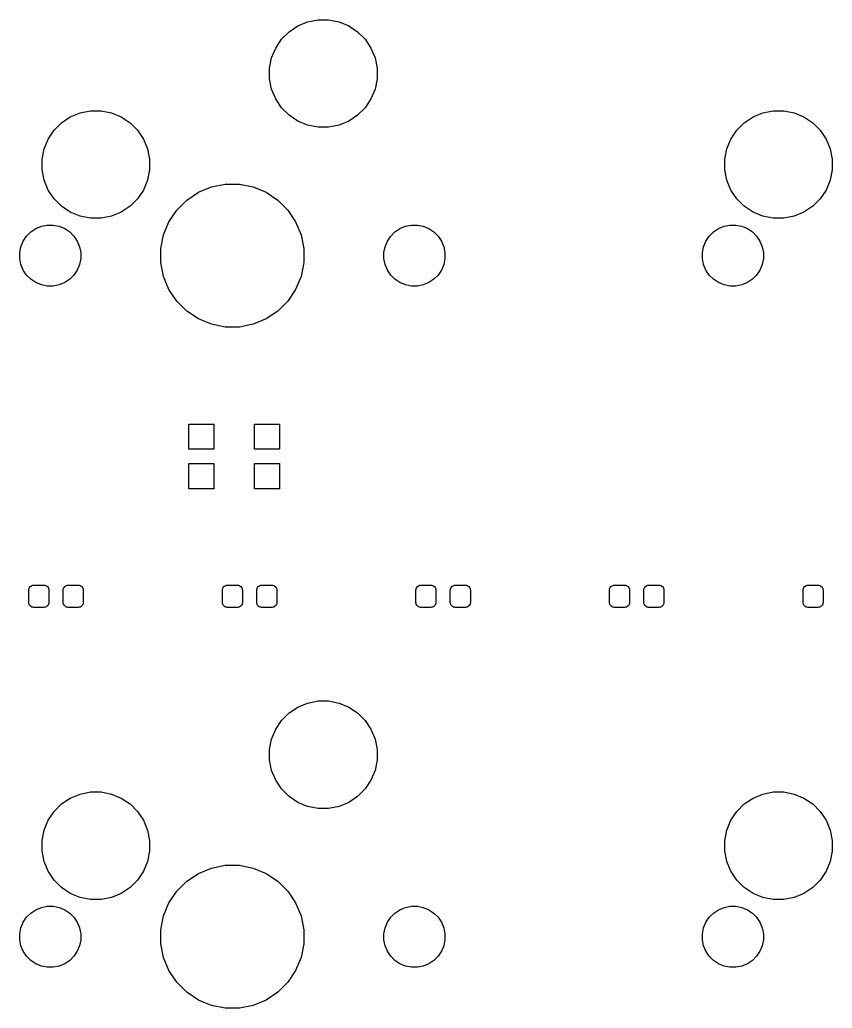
# Model space of a CAD drawing. Extents: x 1.3 to 14.8, y -4.8 to -0.1.
# Drawn here: x 5.106 to 5.999, y -1.562 to -0.476 of the extents above; entities that cross this region are included whole.
import ezdxf

# ---------------------------------------------------------------- set-up
doc = ezdxf.new("R2010")
doc.units = 0
doc.header["$MEASUREMENT"] = 0
doc.layers.add('BLACK', color=7, linetype='CONTINUOUS')

msp = doc.modelspace()

# ---------------------------------------------------------------- linework, layer by layer
at = {"layer": 'BLACK', "linetype": 'CONTINUOUS'}
for p, q in [((5.42277, -0.478214), (5.43418, -0.475945)), ((5.43418, -0.475945), (5.44582, -0.475945)), ((5.44582, -0.475945), (5.45723, -0.478214)), ((5.40235, -0.489129), (5.41203, -0.482666)), ((5.41203, -0.482666), (5.42277, -0.478214)), ((5.45723, -0.478214), (5.46797, -0.482666)), ((5.46797, -0.482666), (5.47765, -0.489129)), ((5.38767, -0.507027), (5.39413, -0.497355)), ((5.39413, -0.497355), (5.40235, -0.489129)), ((5.47765, -0.489129), (5.48587, -0.497355)), ((5.48587, -0.497355), (5.49233, -0.507027)), ((5.38321, -0.517774), (5.38767, -0.507027)), ((5.49233, -0.507027), (5.49679, -0.517774)), ((5.38094, -0.529184), (5.38321, -0.517774)), ((5.49679, -0.517774), (5.49906, -0.529184)), ((5.38094, -0.540816), (5.38094, -0.529184)), ((5.49906, -0.529184), (5.49906, -0.540816)), ((5.38321, -0.552226), (5.38094, -0.540816)), ((5.49906, -0.540816), (5.49679, -0.552226)), ((5.38767, -0.562973), (5.38321, -0.552226)), ((5.49679, -0.552226), (5.49233, -0.562973)), ((5.39413, -0.572645), (5.38767, -0.562973)), ((5.49233, -0.562973), (5.48587, -0.572645)), ((5.40235, -0.580871), (5.39413, -0.572645)), ((5.48587, -0.572645), (5.47765, -0.580871)), ((5.15235, -0.589129), (5.16203, -0.582666)), ((5.16203, -0.582666), (5.17277, -0.578214)), ((5.17277, -0.578214), (5.18418, -0.575945)), ((5.18418, -0.575945), (5.19582, -0.575945)), ((5.19582, -0.575945), (5.20723, -0.578214)), ((5.20723, -0.578214), (5.21797, -0.582666)), ((5.21797, -0.582666), (5.22765, -0.589129)), ((5.41203, -0.587334), (5.40235, -0.580871)), ((5.47765, -0.580871), (5.46797, -0.587334)), ((5.90235, -0.589129), (5.91203, -0.582666)), ((5.91203, -0.582666), (5.92277, -0.578214)), ((5.92277, -0.578214), (5.93418, -0.575945)), ((5.93418, -0.575945), (5.94582, -0.575945)), ((5.94582, -0.575945), (5.95723, -0.578214)), ((5.95723, -0.578214), (5.96797, -0.582666)), ((5.96797, -0.582666), (5.97765, -0.589129)), ((5.14413, -0.597355), (5.15235, -0.589129)), ((5.22765, -0.589129), (5.23587, -0.597355)), ((5.42277, -0.591786), (5.41203, -0.587334)), ((5.43418, -0.594055), (5.42277, -0.591786)), ((5.44582, -0.594055), (5.43418, -0.594055)), ((5.45723, -0.591786), (5.44582, -0.594055)), ((5.46797, -0.587334), (5.45723, -0.591786)), ((5.89413, -0.597355), (5.90235, -0.589129)), ((5.97765, -0.589129), (5.98587, -0.597355)), ((5.13321, -0.617774), (5.13767, -0.607027)), ((5.13767, -0.607027), (5.14413, -0.597355)), ((5.23587, -0.597355), (5.24233, -0.607027)), ((5.24233, -0.607027), (5.24679, -0.617774)), ((5.88321, -0.617774), (5.88767, -0.607027)), ((5.88767, -0.607027), (5.89413, -0.597355)), ((5.98587, -0.597355), (5.99233, -0.607027)), ((5.99233, -0.607027), (5.99679, -0.617774)), ((5.13094, -0.629184), (5.13321, -0.617774)), ((5.24679, -0.617774), (5.24906, -0.629184)), ((5.88094, -0.629184), (5.88321, -0.617774)), ((5.99679, -0.617774), (5.99906, -0.629184)), ((5.13094, -0.640816), (5.13094, -0.629184)), ((5.24906, -0.629184), (5.24906, -0.640816)), ((5.88094, -0.640816), (5.88094, -0.629184)), ((5.99906, -0.629184), (5.99906, -0.640816)), ((5.13321, -0.652226), (5.13094, -0.640816)), ((5.24906, -0.640816), (5.24679, -0.652226)), ((5.88321, -0.652226), (5.88094, -0.640816)), ((5.99906, -0.640816), (5.99679, -0.652226)), ((5.13767, -0.662973), (5.13321, -0.652226)), ((5.24679, -0.652226), (5.24233, -0.662973)), ((5.30282, -0.665434), (5.3171, -0.659517)), ((5.3171, -0.659517), (5.33227, -0.6565)), ((5.33227, -0.6565), (5.34773, -0.6565)), ((5.34773, -0.6565), (5.3629, -0.659517)), ((5.3629, -0.659517), (5.37718, -0.665434)), ((5.88767, -0.662973), (5.88321, -0.652226)), ((5.99679, -0.652226), (5.99233, -0.662973)), ((5.14413, -0.672645), (5.13767, -0.662973)), ((5.15235, -0.680871), (5.14413, -0.672645)), ((5.23587, -0.672645), (5.22765, -0.680871)), ((5.24233, -0.662973), (5.23587, -0.672645)), ((5.28996, -0.674025), (5.30282, -0.665434)), ((5.37718, -0.665434), (5.39004, -0.674025)), ((5.89413, -0.672645), (5.88767, -0.662973)), ((5.90235, -0.680871), (5.89413, -0.672645)), ((5.98587, -0.672645), (5.97765, -0.680871)), ((5.99233, -0.662973), (5.98587, -0.672645)), ((5.16203, -0.687334), (5.15235, -0.680871)), ((5.22765, -0.680871), (5.21797, -0.687334)), ((5.27903, -0.684959), (5.28996, -0.674025)), ((5.39004, -0.674025), (5.40097, -0.684959)), ((5.91203, -0.687334), (5.90235, -0.680871)), ((5.97765, -0.680871), (5.96797, -0.687334)), ((5.17277, -0.691786), (5.16203, -0.687334)), ((5.18418, -0.694055), (5.17277, -0.691786)), ((5.19582, -0.694055), (5.18418, -0.694055)), ((5.20723, -0.691786), (5.19582, -0.694055)), ((5.21797, -0.687334), (5.20723, -0.691786)), ((5.27043, -0.697816), (5.27903, -0.684959)), ((5.40097, -0.684959), (5.40957, -0.697816)), ((5.92277, -0.691786), (5.91203, -0.687334)), ((5.93418, -0.694055), (5.92277, -0.691786)), ((5.94582, -0.694055), (5.93418, -0.694055)), ((5.95723, -0.691786), (5.94582, -0.694055)), ((5.96797, -0.687334), (5.95723, -0.691786)), ((5.11864, -0.708979), (5.12413, -0.705313)), ((5.12413, -0.705313), (5.13023, -0.702787)), ((5.13023, -0.702787), (5.1367, -0.7015)), ((5.1367, -0.7015), (5.1433, -0.7015)), ((5.1433, -0.7015), (5.14977, -0.702787)), ((5.14977, -0.702787), (5.15587, -0.705313)), ((5.15587, -0.705313), (5.16135, -0.708979)), ((5.26452, -0.712102), (5.27043, -0.697816)), ((5.40957, -0.697816), (5.41548, -0.712102)), ((5.51865, -0.708979), (5.52413, -0.705313)), ((5.52413, -0.705313), (5.53023, -0.702787)), ((5.53023, -0.702787), (5.5367, -0.7015)), ((5.5367, -0.7015), (5.5433, -0.7015)), ((5.5433, -0.7015), (5.54977, -0.702787)), ((5.54977, -0.702787), (5.55587, -0.705313)), ((5.55587, -0.705313), (5.56135, -0.708979)), ((5.86864, -0.708979), (5.87413, -0.705313)), ((5.87413, -0.705313), (5.88023, -0.702787)), ((5.88023, -0.702787), (5.8867, -0.7015)), ((5.8867, -0.7015), (5.8933, -0.7015)), ((5.8933, -0.7015), (5.89977, -0.702787)), ((5.89977, -0.702787), (5.90587, -0.705313)), ((5.90587, -0.705313), (5.91135, -0.708979)), ((5.11031, -0.719132), (5.11398, -0.713645)), ((5.11398, -0.713645), (5.11864, -0.708979)), ((5.16135, -0.708979), (5.16602, -0.713645)), ((5.16602, -0.713645), (5.16969, -0.719132)), ((5.2615, -0.727268), (5.26452, -0.712102)), ((5.41548, -0.712102), (5.4185, -0.727268)), ((5.51031, -0.719132), (5.51398, -0.713645)), ((5.51398, -0.713645), (5.51865, -0.708979)), ((5.56135, -0.708979), (5.56602, -0.713645)), ((5.56602, -0.713645), (5.56969, -0.719132)), ((5.86031, -0.719132), (5.86398, -0.713645)), ((5.86398, -0.713645), (5.86864, -0.708979)), ((5.91135, -0.708979), (5.91602, -0.713645)), ((5.91602, -0.713645), (5.91969, -0.719132)), ((5.1065, -0.731701), (5.10779, -0.725228)), ((5.10779, -0.725228), (5.11031, -0.719132)), ((5.16969, -0.719132), (5.17221, -0.725228)), ((5.17221, -0.725228), (5.1735, -0.731701)), ((5.2615, -0.742732), (5.2615, -0.727268)), ((5.4185, -0.727268), (5.4185, -0.742732)), ((5.5065, -0.731701), (5.50779, -0.725228)), ((5.50779, -0.725228), (5.51031, -0.719132)), ((5.56969, -0.719132), (5.57221, -0.725228)), ((5.57221, -0.725228), (5.5735, -0.731701)), ((5.8565, -0.731701), (5.85779, -0.725228)), ((5.85779, -0.725228), (5.86031, -0.719132)), ((5.91969, -0.719132), (5.92221, -0.725228)), ((5.92221, -0.725228), (5.9235, -0.731701)), ((5.1065, -0.738299), (5.1065, -0.731701)), ((5.10779, -0.744772), (5.1065, -0.738299)), ((5.1735, -0.738299), (5.17221, -0.744772)), ((5.1735, -0.731701), (5.1735, -0.738299)), ((5.5065, -0.738299), (5.5065, -0.731701)), ((5.50779, -0.744772), (5.5065, -0.738299)), ((5.5735, -0.738299), (5.57221, -0.744772)), ((5.5735, -0.731701), (5.5735, -0.738299)), ((5.8565, -0.738299), (5.8565, -0.731701)), ((5.85779, -0.744772), (5.8565, -0.738299)), ((5.9235, -0.738299), (5.92221, -0.744772)), ((5.9235, -0.731701), (5.9235, -0.738299)), ((5.11031, -0.750868), (5.10779, -0.744772)), ((5.17221, -0.744772), (5.16969, -0.750868)), ((5.26452, -0.757898), (5.2615, -0.742732)), ((5.4185, -0.742732), (5.41548, -0.757898)), ((5.51031, -0.750868), (5.50779, -0.744772)), ((5.57221, -0.744772), (5.56969, -0.750868)), ((5.86031, -0.750868), (5.85779, -0.744772)), ((5.92221, -0.744772), (5.91969, -0.750868)), ((5.11398, -0.756355), (5.11031, -0.750868)), ((5.11864, -0.761021), (5.11398, -0.756355)), ((5.16602, -0.756355), (5.16135, -0.761021)), ((5.16969, -0.750868), (5.16602, -0.756355)), ((5.27043, -0.772184), (5.26452, -0.757898)), ((5.41548, -0.757898), (5.40957, -0.772184)), ((5.51398, -0.756355), (5.51031, -0.750868)), ((5.51865, -0.761021), (5.51398, -0.756355)), ((5.56602, -0.756355), (5.56135, -0.761021)), ((5.56969, -0.750868), (5.56602, -0.756355)), ((5.86398, -0.756355), (5.86031, -0.750868)), ((5.86864, -0.761021), (5.86398, -0.756355)), ((5.91602, -0.756355), (5.91135, -0.761021)), ((5.91969, -0.750868), (5.91602, -0.756355)), ((5.12413, -0.764687), (5.11864, -0.761021)), ((5.13023, -0.767213), (5.12413, -0.764687)), ((5.1367, -0.7685), (5.13023, -0.767213)), ((5.1433, -0.7685), (5.1367, -0.7685)), ((5.14977, -0.767213), (5.1433, -0.7685)), ((5.15587, -0.764687), (5.14977, -0.767213)), ((5.16135, -0.761021), (5.15587, -0.764687)), ((5.52413, -0.764687), (5.51865, -0.761021)), ((5.53023, -0.767213), (5.52413, -0.764687)), ((5.5367, -0.7685), (5.53023, -0.767213)), ((5.5433, -0.7685), (5.5367, -0.7685)), ((5.54977, -0.767213), (5.5433, -0.7685)), ((5.55587, -0.764687), (5.54977, -0.767213)), ((5.56135, -0.761021), (5.55587, -0.764687)), ((5.87413, -0.764687), (5.86864, -0.761021)), ((5.88023, -0.767213), (5.87413, -0.764687)), ((5.8867, -0.7685), (5.88023, -0.767213)), ((5.8933, -0.7685), (5.8867, -0.7685)), ((5.89977, -0.767213), (5.8933, -0.7685)), ((5.90587, -0.764687), (5.89977, -0.767213)), ((5.91135, -0.761021), (5.90587, -0.764687)), ((5.27903, -0.785041), (5.27043, -0.772184)), ((5.40957, -0.772184), (5.40097, -0.785041)), ((5.28996, -0.795975), (5.27903, -0.785041)), ((5.40097, -0.785041), (5.39004, -0.795975)), ((5.30282, -0.804566), (5.28996, -0.795975)), ((5.39004, -0.795975), (5.37718, -0.804566)), ((5.3171, -0.810483), (5.30282, -0.804566)), ((5.33227, -0.8135), (5.3171, -0.810483)), ((5.34773, -0.8135), (5.33227, -0.8135)), ((5.3629, -0.810483), (5.34773, -0.8135)), ((5.37718, -0.804566), (5.3629, -0.810483)), ((5.2922, -0.94778), (5.2922, -0.92022)), ((5.2922, -0.92022), (5.31976, -0.92022)), ((5.31976, -0.92022), (5.31976, -0.94778)), ((5.36425, -0.94778), (5.36425, -0.92022)), ((5.36425, -0.92022), (5.39181, -0.92022)), ((5.39181, -0.92022), (5.39181, -0.94778)), ((5.31976, -0.94778), (5.2922, -0.94778)), ((5.39181, -0.94778), (5.36425, -0.94778)), ((5.2922, -0.991087), (5.2922, -0.963528)), ((5.2922, -0.963528), (5.31976, -0.963528)), ((5.31976, -0.963528), (5.31976, -0.991087)), ((5.36425, -0.991087), (5.36425, -0.963528)), ((5.36425, -0.963528), (5.39181, -0.963528)), ((5.39181, -0.963528), (5.39181, -0.991087)), ((5.31976, -0.991087), (5.2922, -0.991087)), ((5.39181, -0.991087), (5.36425, -0.991087)), ((5.11642, -1.10255), (5.11652, -1.10148)), ((5.11642, -1.11594), (5.11642, -1.10255)), ((5.11652, -1.10148), (5.11684, -1.10044)), ((5.11684, -1.10044), (5.11735, -1.09949)), ((5.11735, -1.09949), (5.11803, -1.09865)), ((5.11803, -1.09865), (5.11887, -1.09797)), ((5.11887, -1.09797), (5.11982, -1.09746)), ((5.11982, -1.09746), (5.12085, -1.09715)), ((5.12085, -1.09715), (5.12193, -1.09704)), ((5.12193, -1.09704), (5.13295, -1.09704)), ((5.13295, -1.09704), (5.13403, -1.09715)), ((5.13403, -1.09715), (5.13506, -1.09746)), ((5.13506, -1.09746), (5.13601, -1.09797)), ((5.13601, -1.09797), (5.13685, -1.09865)), ((5.13685, -1.09865), (5.13754, -1.09949)), ((5.13754, -1.09949), (5.13804, -1.10044)), ((5.13804, -1.10044), (5.13836, -1.10148)), ((5.13836, -1.10148), (5.13846, -1.10255)), ((5.13846, -1.10255), (5.13846, -1.11594)), ((5.15421, -1.10255), (5.15432, -1.10148)), ((5.15421, -1.11594), (5.15421, -1.10255)), ((5.15432, -1.10148), (5.15463, -1.10044)), ((5.15463, -1.10044), (5.15514, -1.09949)), ((5.15514, -1.09949), (5.15583, -1.09865)), ((5.15583, -1.09865), (5.15666, -1.09797)), ((5.15666, -1.09797), (5.15762, -1.09746)), ((5.15762, -1.09746), (5.15865, -1.09715)), ((5.15865, -1.09715), (5.15972, -1.09704)), ((5.15972, -1.09704), (5.17075, -1.09704)), ((5.17075, -1.09704), (5.17182, -1.09715)), ((5.17182, -1.09715), (5.17286, -1.09746)), ((5.17286, -1.09746), (5.17381, -1.09797)), ((5.17381, -1.09797), (5.17465, -1.09865)), ((5.17465, -1.09865), (5.17533, -1.09949)), ((5.17533, -1.09949), (5.17584, -1.10044)), ((5.17584, -1.10044), (5.17615, -1.10148)), ((5.17615, -1.10148), (5.17626, -1.10255)), ((5.17626, -1.10255), (5.17626, -1.11594)), ((5.32906, -1.10255), (5.32916, -1.10148)), ((5.32906, -1.11594), (5.32906, -1.10255)), ((5.32916, -1.10148), (5.32947, -1.10044)), ((5.32947, -1.10044), (5.32998, -1.09949)), ((5.32998, -1.09949), (5.33067, -1.09865)), ((5.33067, -1.09865), (5.3315, -1.09797)), ((5.3315, -1.09797), (5.33246, -1.09746)), ((5.33246, -1.09746), (5.33349, -1.09715)), ((5.33349, -1.09715), (5.33457, -1.09704)), ((5.33457, -1.09704), (5.34559, -1.09704)), ((5.34559, -1.09704), (5.34667, -1.09715)), ((5.34667, -1.09715), (5.3477, -1.09746)), ((5.3477, -1.09746), (5.34865, -1.09797)), ((5.34865, -1.09797), (5.34949, -1.09865)), ((5.34949, -1.09865), (5.35017, -1.09949)), ((5.35017, -1.09949), (5.35068, -1.10044)), ((5.35068, -1.10044), (5.351, -1.10148)), ((5.351, -1.10148), (5.3511, -1.10255)), ((5.3511, -1.10255), (5.3511, -1.11594)), ((5.36685, -1.10255), (5.36696, -1.10148)), ((5.36685, -1.11594), (5.36685, -1.10255)), ((5.36696, -1.10148), (5.36727, -1.10044)), ((5.36727, -1.10044), (5.36778, -1.09949)), ((5.36778, -1.09949), (5.36846, -1.09865)), ((5.36846, -1.09865), (5.3693, -1.09797)), ((5.3693, -1.09797), (5.37025, -1.09746)), ((5.37025, -1.09746), (5.37129, -1.09715)), ((5.37129, -1.09715), (5.37236, -1.09704)), ((5.37236, -1.09704), (5.38339, -1.09704)), ((5.38339, -1.09704), (5.38446, -1.09715)), ((5.38446, -1.09715), (5.3855, -1.09746)), ((5.3855, -1.09746), (5.38645, -1.09797)), ((5.38645, -1.09797), (5.38728, -1.09865)), ((5.38728, -1.09865), (5.38797, -1.09949)), ((5.38797, -1.09949), (5.38848, -1.10044)), ((5.38848, -1.10044), (5.38879, -1.10148)), ((5.38879, -1.10148), (5.3889, -1.10255)), ((5.3889, -1.10255), (5.3889, -1.11594)), ((5.54169, -1.10255), (5.5418, -1.10148)), ((5.54169, -1.11594), (5.54169, -1.10255)), ((5.5418, -1.10148), (5.54211, -1.10044)), ((5.54211, -1.10044), (5.54262, -1.09949)), ((5.54262, -1.09949), (5.54331, -1.09865)), ((5.54331, -1.09865), (5.54414, -1.09797)), ((5.54414, -1.09797), (5.5451, -1.09746)), ((5.5451, -1.09746), (5.54613, -1.09715)), ((5.54613, -1.09715), (5.5472, -1.09704)), ((5.5472, -1.09704), (5.55823, -1.09704)), ((5.55823, -1.09704), (5.5593, -1.09715)), ((5.5593, -1.09715), (5.56034, -1.09746)), ((5.56034, -1.09746), (5.56129, -1.09797)), ((5.56129, -1.09797), (5.56213, -1.09865)), ((5.56213, -1.09865), (5.56281, -1.09949)), ((5.56281, -1.09949), (5.56332, -1.10044)), ((5.56332, -1.10044), (5.56363, -1.10148)), ((5.56363, -1.10148), (5.56374, -1.10255)), ((5.56374, -1.10255), (5.56374, -1.11594)), ((5.57949, -1.10255), (5.57959, -1.10148)), ((5.57949, -1.11594), (5.57949, -1.10255)), ((5.57959, -1.10148), (5.57991, -1.10044)), ((5.57991, -1.10044), (5.58042, -1.09949)), ((5.58042, -1.09949), (5.5811, -1.09865)), ((5.5811, -1.09865), (5.58194, -1.09797)), ((5.58194, -1.09797), (5.58289, -1.09746)), ((5.58289, -1.09746), (5.58392, -1.09715)), ((5.58392, -1.09715), (5.585, -1.09704)), ((5.585, -1.09704), (5.59602, -1.09704)), ((5.59602, -1.09704), (5.5971, -1.09715)), ((5.5971, -1.09715), (5.59813, -1.09746)), ((5.59813, -1.09746), (5.59909, -1.09797)), ((5.59909, -1.09797), (5.59992, -1.09865)), ((5.59992, -1.09865), (5.60061, -1.09949)), ((5.60061, -1.09949), (5.60112, -1.10044)), ((5.60112, -1.10044), (5.60143, -1.10148)), ((5.60143, -1.10148), (5.60154, -1.10255)), ((5.60154, -1.10255), (5.60154, -1.11594)), ((5.75433, -1.10255), (5.75444, -1.10148)), ((5.75433, -1.11594), (5.75433, -1.10255)), ((5.75444, -1.10148), (5.75475, -1.10044)), ((5.75475, -1.10044), (5.75526, -1.09949)), ((5.75526, -1.09949), (5.75595, -1.09865)), ((5.75595, -1.09865), (5.75678, -1.09797)), ((5.75678, -1.09797), (5.75773, -1.09746)), ((5.75773, -1.09746), (5.75877, -1.09715)), ((5.75877, -1.09715), (5.75984, -1.09704)), ((5.75984, -1.09704), (5.77087, -1.09704)), ((5.77087, -1.09704), (5.77194, -1.09715)), ((5.77194, -1.09715), (5.77298, -1.09746)), ((5.77298, -1.09746), (5.77393, -1.09797)), ((5.77393, -1.09797), (5.77476, -1.09865)), ((5.77476, -1.09865), (5.77545, -1.09949)), ((5.77545, -1.09949), (5.77596, -1.10044)), ((5.77596, -1.10044), (5.77627, -1.10148)), ((5.77627, -1.10148), (5.77638, -1.10255)), ((5.77638, -1.10255), (5.77638, -1.11594)), ((5.79213, -1.10255), (5.79223, -1.10148)), ((5.79213, -1.11594), (5.79213, -1.10255)), ((5.79223, -1.10148), (5.79255, -1.10044)), ((5.79255, -1.10044), (5.79305, -1.09949)), ((5.79305, -1.09949), (5.79374, -1.09865)), ((5.79374, -1.09865), (5.79458, -1.09797)), ((5.79458, -1.09797), (5.79553, -1.09746)), ((5.79553, -1.09746), (5.79656, -1.09715)), ((5.79656, -1.09715), (5.79764, -1.09704)), ((5.79764, -1.09704), (5.80866, -1.09704)), ((5.80866, -1.09704), (5.80974, -1.09715)), ((5.80974, -1.09715), (5.81077, -1.09746)), ((5.81077, -1.09746), (5.81172, -1.09797)), ((5.81172, -1.09797), (5.81256, -1.09865)), ((5.81256, -1.09865), (5.81324, -1.09949)), ((5.81324, -1.09949), (5.81375, -1.10044)), ((5.81375, -1.10044), (5.81407, -1.10148)), ((5.81407, -1.10148), (5.81417, -1.10255)), ((5.81417, -1.10255), (5.81417, -1.11594)), ((5.96697, -1.10255), (5.96707, -1.10148)), ((5.96697, -1.11594), (5.96697, -1.10255)), ((5.96707, -1.10148), (5.96739, -1.10044)), ((5.96739, -1.10044), (5.9679, -1.09949)), ((5.9679, -1.09949), (5.96858, -1.09865)), ((5.96858, -1.09865), (5.96942, -1.09797)), ((5.96942, -1.09797), (5.97037, -1.09746)), ((5.97037, -1.09746), (5.9714, -1.09715)), ((5.9714, -1.09715), (5.97248, -1.09704)), ((5.97248, -1.09704), (5.9835, -1.09704)), ((5.9835, -1.09704), (5.98458, -1.09715)), ((5.98458, -1.09715), (5.98561, -1.09746)), ((5.98561, -1.09746), (5.98657, -1.09797)), ((5.98657, -1.09797), (5.9874, -1.09865)), ((5.9874, -1.09865), (5.98809, -1.09949)), ((5.98809, -1.09949), (5.9886, -1.10044)), ((5.9886, -1.10044), (5.98891, -1.10148)), ((5.98891, -1.10148), (5.98902, -1.10255)), ((5.98902, -1.10255), (5.98902, -1.11594)), ((5.11652, -1.11701), (5.11642, -1.11594)), ((5.11684, -1.11805), (5.11652, -1.11701)), ((5.11735, -1.119), (5.11684, -1.11805)), ((5.13804, -1.11805), (5.13754, -1.119)), ((5.13836, -1.11701), (5.13804, -1.11805)), ((5.13846, -1.11594), (5.13836, -1.11701)), ((5.15432, -1.11701), (5.15421, -1.11594)), ((5.15463, -1.11805), (5.15432, -1.11701)), ((5.15514, -1.119), (5.15463, -1.11805)), ((5.17584, -1.11805), (5.17533, -1.119)), ((5.17615, -1.11701), (5.17584, -1.11805)), ((5.17626, -1.11594), (5.17615, -1.11701)), ((5.32916, -1.11701), (5.32906, -1.11594)), ((5.32947, -1.11805), (5.32916, -1.11701)), ((5.32998, -1.119), (5.32947, -1.11805)), ((5.35068, -1.11805), (5.35017, -1.119)), ((5.351, -1.11701), (5.35068, -1.11805)), ((5.3511, -1.11594), (5.351, -1.11701)), ((5.36696, -1.11701), (5.36685, -1.11594)), ((5.36727, -1.11805), (5.36696, -1.11701)), ((5.36778, -1.119), (5.36727, -1.11805)), ((5.38848, -1.11805), (5.38797, -1.119)), ((5.38879, -1.11701), (5.38848, -1.11805)), ((5.3889, -1.11594), (5.38879, -1.11701)), ((5.5418, -1.11701), (5.54169, -1.11594)), ((5.54211, -1.11805), (5.5418, -1.11701)), ((5.54262, -1.119), (5.54211, -1.11805)), ((5.56332, -1.11805), (5.56281, -1.119)), ((5.56363, -1.11701), (5.56332, -1.11805)), ((5.56374, -1.11594), (5.56363, -1.11701)), ((5.57959, -1.11701), (5.57949, -1.11594)), ((5.57991, -1.11805), (5.57959, -1.11701)), ((5.58042, -1.119), (5.57991, -1.11805)), ((5.60112, -1.11805), (5.60061, -1.119)), ((5.60143, -1.11701), (5.60112, -1.11805)), ((5.60154, -1.11594), (5.60143, -1.11701)), ((5.75444, -1.11701), (5.75433, -1.11594)), ((5.75475, -1.11805), (5.75444, -1.11701)), ((5.75526, -1.119), (5.75475, -1.11805)), ((5.77596, -1.11805), (5.77545, -1.119)), ((5.77627, -1.11701), (5.77596, -1.11805)), ((5.77638, -1.11594), (5.77627, -1.11701)), ((5.79223, -1.11701), (5.79213, -1.11594)), ((5.79255, -1.11805), (5.79223, -1.11701)), ((5.79305, -1.119), (5.79255, -1.11805)), ((5.81375, -1.11805), (5.81324, -1.119)), ((5.81407, -1.11701), (5.81375, -1.11805)), ((5.81417, -1.11594), (5.81407, -1.11701)), ((5.96707, -1.11701), (5.96697, -1.11594)), ((5.96739, -1.11805), (5.96707, -1.11701)), ((5.9679, -1.119), (5.96739, -1.11805)), ((5.9886, -1.11805), (5.98809, -1.119)), ((5.98891, -1.11701), (5.9886, -1.11805)), ((5.98902, -1.11594), (5.98891, -1.11701)), ((5.11803, -1.11983), (5.11735, -1.119)), ((5.11887, -1.12052), (5.11803, -1.11983)), ((5.11982, -1.12103), (5.11887, -1.12052)), ((5.12085, -1.12134), (5.11982, -1.12103)), ((5.12193, -1.12145), (5.12085, -1.12134)), ((5.13295, -1.12145), (5.12193, -1.12145)), ((5.13403, -1.12134), (5.13295, -1.12145)), ((5.13506, -1.12103), (5.13403, -1.12134)), ((5.13601, -1.12052), (5.13506, -1.12103)), ((5.13685, -1.11983), (5.13601, -1.12052)), ((5.13754, -1.119), (5.13685, -1.11983)), ((5.15583, -1.11983), (5.15514, -1.119)), ((5.15666, -1.12052), (5.15583, -1.11983)), ((5.15762, -1.12103), (5.15666, -1.12052)), ((5.15865, -1.12134), (5.15762, -1.12103)), ((5.15972, -1.12145), (5.15865, -1.12134)), ((5.17075, -1.12145), (5.15972, -1.12145)), ((5.17182, -1.12134), (5.17075, -1.12145)), ((5.17286, -1.12103), (5.17182, -1.12134)), ((5.17381, -1.12052), (5.17286, -1.12103)), ((5.17465, -1.11983), (5.17381, -1.12052)), ((5.17533, -1.119), (5.17465, -1.11983)), ((5.33067, -1.11983), (5.32998, -1.119)), ((5.3315, -1.12052), (5.33067, -1.11983)), ((5.33246, -1.12103), (5.3315, -1.12052)), ((5.33349, -1.12134), (5.33246, -1.12103)), ((5.33457, -1.12145), (5.33349, -1.12134)), ((5.34559, -1.12145), (5.33457, -1.12145)), ((5.34667, -1.12134), (5.34559, -1.12145)), ((5.3477, -1.12103), (5.34667, -1.12134)), ((5.34865, -1.12052), (5.3477, -1.12103)), ((5.34949, -1.11983), (5.34865, -1.12052)), ((5.35017, -1.119), (5.34949, -1.11983)), ((5.36846, -1.11983), (5.36778, -1.119)), ((5.3693, -1.12052), (5.36846, -1.11983)), ((5.37025, -1.12103), (5.3693, -1.12052)), ((5.37129, -1.12134), (5.37025, -1.12103)), ((5.37236, -1.12145), (5.37129, -1.12134)), ((5.38339, -1.12145), (5.37236, -1.12145)), ((5.38446, -1.12134), (5.38339, -1.12145)), ((5.3855, -1.12103), (5.38446, -1.12134)), ((5.38645, -1.12052), (5.3855, -1.12103)), ((5.38728, -1.11983), (5.38645, -1.12052)), ((5.38797, -1.119), (5.38728, -1.11983)), ((5.54331, -1.11983), (5.54262, -1.119)), ((5.54414, -1.12052), (5.54331, -1.11983)), ((5.5451, -1.12103), (5.54414, -1.12052)), ((5.54613, -1.12134), (5.5451, -1.12103)), ((5.5472, -1.12145), (5.54613, -1.12134)), ((5.55823, -1.12145), (5.5472, -1.12145)), ((5.5593, -1.12134), (5.55823, -1.12145)), ((5.56034, -1.12103), (5.5593, -1.12134)), ((5.56129, -1.12052), (5.56034, -1.12103)), ((5.56213, -1.11983), (5.56129, -1.12052)), ((5.56281, -1.119), (5.56213, -1.11983)), ((5.5811, -1.11983), (5.58042, -1.119)), ((5.58194, -1.12052), (5.5811, -1.11983)), ((5.58289, -1.12103), (5.58194, -1.12052)), ((5.58392, -1.12134), (5.58289, -1.12103)), ((5.585, -1.12145), (5.58392, -1.12134)), ((5.59602, -1.12145), (5.585, -1.12145)), ((5.5971, -1.12134), (5.59602, -1.12145)), ((5.59813, -1.12103), (5.5971, -1.12134)), ((5.59909, -1.12052), (5.59813, -1.12103)), ((5.59992, -1.11983), (5.59909, -1.12052)), ((5.60061, -1.119), (5.59992, -1.11983)), ((5.75595, -1.11983), (5.75526, -1.119)), ((5.75678, -1.12052), (5.75595, -1.11983)), ((5.75773, -1.12103), (5.75678, -1.12052)), ((5.75877, -1.12134), (5.75773, -1.12103)), ((5.75984, -1.12145), (5.75877, -1.12134)), ((5.77087, -1.12145), (5.75984, -1.12145)), ((5.77194, -1.12134), (5.77087, -1.12145)), ((5.77298, -1.12103), (5.77194, -1.12134)), ((5.77393, -1.12052), (5.77298, -1.12103)), ((5.77476, -1.11983), (5.77393, -1.12052)), ((5.77545, -1.119), (5.77476, -1.11983)), ((5.79374, -1.11983), (5.79305, -1.119)), ((5.79458, -1.12052), (5.79374, -1.11983)), ((5.79553, -1.12103), (5.79458, -1.12052)), ((5.79656, -1.12134), (5.79553, -1.12103)), ((5.79764, -1.12145), (5.79656, -1.12134)), ((5.80866, -1.12145), (5.79764, -1.12145)), ((5.80974, -1.12134), (5.80866, -1.12145)), ((5.81077, -1.12103), (5.80974, -1.12134)), ((5.81172, -1.12052), (5.81077, -1.12103)), ((5.81256, -1.11983), (5.81172, -1.12052)), ((5.81324, -1.119), (5.81256, -1.11983)), ((5.96858, -1.11983), (5.9679, -1.119)), ((5.96942, -1.12052), (5.96858, -1.11983)), ((5.97037, -1.12103), (5.96942, -1.12052)), ((5.9714, -1.12134), (5.97037, -1.12103)), ((5.97248, -1.12145), (5.9714, -1.12134)), ((5.9835, -1.12145), (5.97248, -1.12145)), ((5.98458, -1.12134), (5.9835, -1.12145)), ((5.98561, -1.12103), (5.98458, -1.12134)), ((5.98657, -1.12052), (5.98561, -1.12103)), ((5.9874, -1.11983), (5.98657, -1.12052)), ((5.98809, -1.119), (5.9874, -1.11983)), ((5.41203, -1.23089), (5.42277, -1.22644)), ((5.42277, -1.22644), (5.43418, -1.22417)), ((5.43418, -1.22417), (5.44582, -1.22417)), ((5.44582, -1.22417), (5.45723, -1.22644)), ((5.45723, -1.22644), (5.46797, -1.23089)), ((5.39413, -1.24558), (5.40235, -1.23735)), ((5.40235, -1.23735), (5.41203, -1.23089)), ((5.46797, -1.23089), (5.47765, -1.23735)), ((5.47765, -1.23735), (5.48587, -1.24558)), ((5.38767, -1.25525), (5.39413, -1.24558)), ((5.48587, -1.24558), (5.49233, -1.25525)), ((5.38321, -1.266), (5.38767, -1.25525)), ((5.49233, -1.25525), (5.49679, -1.266)), ((5.38094, -1.27741), (5.38321, -1.266)), ((5.49679, -1.266), (5.49906, -1.27741)), ((5.38094, -1.28904), (5.38094, -1.27741)), ((5.49906, -1.27741), (5.49906, -1.28904)), ((5.38321, -1.30045), (5.38094, -1.28904)), ((5.49906, -1.28904), (5.49679, -1.30045)), ((5.38767, -1.3112), (5.38321, -1.30045)), ((5.49679, -1.30045), (5.49233, -1.3112)), ((5.39413, -1.32087), (5.38767, -1.3112)), ((5.49233, -1.3112), (5.48587, -1.32087)), ((5.17277, -1.32644), (5.18418, -1.32417)), ((5.18418, -1.32417), (5.19582, -1.32417)), ((5.19582, -1.32417), (5.20723, -1.32644)), ((5.40235, -1.3291), (5.39413, -1.32087)), ((5.48587, -1.32087), (5.47765, -1.3291)), ((5.92277, -1.32644), (5.93418, -1.32417)), ((5.93418, -1.32417), (5.94582, -1.32417)), ((5.94582, -1.32417), (5.95723, -1.32644)), ((5.15235, -1.33735), (5.16203, -1.33089)), ((5.16203, -1.33089), (5.17277, -1.32644)), ((5.20723, -1.32644), (5.21797, -1.33089)), ((5.21797, -1.33089), (5.22765, -1.33735)), ((5.41203, -1.33556), (5.40235, -1.3291)), ((5.47765, -1.3291), (5.46797, -1.33556)), ((5.90235, -1.33735), (5.91203, -1.33089)), ((5.91203, -1.33089), (5.92277, -1.32644)), ((5.95723, -1.32644), (5.96797, -1.33089)), ((5.96797, -1.33089), (5.97765, -1.33735)), ((5.13767, -1.35525), (5.14413, -1.34558)), ((5.14413, -1.34558), (5.15235, -1.33735)), ((5.22765, -1.33735), (5.23587, -1.34558)), ((5.23587, -1.34558), (5.24233, -1.35525)), ((5.42277, -1.34001), (5.41203, -1.33556)), ((5.43418, -1.34228), (5.42277, -1.34001)), ((5.44582, -1.34228), (5.43418, -1.34228)), ((5.45723, -1.34001), (5.44582, -1.34228)), ((5.46797, -1.33556), (5.45723, -1.34001)), ((5.88767, -1.35525), (5.89413, -1.34558)), ((5.89413, -1.34558), (5.90235, -1.33735)), ((5.97765, -1.33735), (5.98587, -1.34558)), ((5.98587, -1.34558), (5.99233, -1.35525)), ((5.13321, -1.366), (5.13767, -1.35525)), ((5.24233, -1.35525), (5.24679, -1.366)), ((5.88321, -1.366), (5.88767, -1.35525)), ((5.99233, -1.35525), (5.99679, -1.366)), ((5.13094, -1.37741), (5.13321, -1.366)), ((5.24679, -1.366), (5.24906, -1.37741)), ((5.88094, -1.37741), (5.88321, -1.366)), ((5.99679, -1.366), (5.99906, -1.37741)), ((5.13094, -1.38904), (5.13094, -1.37741)), ((5.24906, -1.37741), (5.24906, -1.38904)), ((5.88094, -1.38904), (5.88094, -1.37741)), ((5.99906, -1.37741), (5.99906, -1.38904)), ((5.13321, -1.40045), (5.13094, -1.38904)), ((5.24906, -1.38904), (5.24679, -1.40045)), ((5.88321, -1.40045), (5.88094, -1.38904)), ((5.99906, -1.38904), (5.99679, -1.40045)), ((5.13767, -1.4112), (5.13321, -1.40045)), ((5.24679, -1.40045), (5.24233, -1.4112)), ((5.88767, -1.4112), (5.88321, -1.40045)), ((5.99679, -1.40045), (5.99233, -1.4112)), ((5.14413, -1.42087), (5.13767, -1.4112)), ((5.24233, -1.4112), (5.23587, -1.42087)), ((5.30282, -1.41366), (5.3171, -1.40774)), ((5.3171, -1.40774), (5.33227, -1.40472)), ((5.33227, -1.40472), (5.34773, -1.40472)), ((5.34773, -1.40472), (5.3629, -1.40774)), ((5.3629, -1.40774), (5.37718, -1.41366)), ((5.89413, -1.42087), (5.88767, -1.4112)), ((5.99233, -1.4112), (5.98587, -1.42087)), ((5.15235, -1.4291), (5.14413, -1.42087)), ((5.23587, -1.42087), (5.22765, -1.4291)), ((5.27903, -1.43318), (5.28996, -1.42225)), ((5.28996, -1.42225), (5.30282, -1.41366)), ((5.37718, -1.41366), (5.39004, -1.42225)), ((5.39004, -1.42225), (5.40097, -1.43318)), ((5.90235, -1.4291), (5.89413, -1.42087)), ((5.98587, -1.42087), (5.97765, -1.4291)), ((5.16203, -1.43556), (5.15235, -1.4291)), ((5.22765, -1.4291), (5.21797, -1.43556)), ((5.27043, -1.44604), (5.27903, -1.43318)), ((5.40097, -1.43318), (5.40957, -1.44604)), ((5.91203, -1.43556), (5.90235, -1.4291)), ((5.97765, -1.4291), (5.96797, -1.43556)), ((5.17277, -1.44001), (5.16203, -1.43556)), ((5.18418, -1.44228), (5.17277, -1.44001)), ((5.19582, -1.44228), (5.18418, -1.44228)), ((5.20723, -1.44001), (5.19582, -1.44228)), ((5.21797, -1.43556), (5.20723, -1.44001)), ((5.92277, -1.44001), (5.91203, -1.43556)), ((5.93418, -1.44228), (5.92277, -1.44001)), ((5.94582, -1.44228), (5.93418, -1.44228)), ((5.95723, -1.44001), (5.94582, -1.44228)), ((5.96797, -1.43556), (5.95723, -1.44001)), ((5.11864, -1.4572), (5.12413, -1.45354)), ((5.12413, -1.45354), (5.13023, -1.45101)), ((5.13023, -1.45101), (5.1367, -1.44972)), ((5.1367, -1.44972), (5.1433, -1.44972)), ((5.1433, -1.44972), (5.14977, -1.45101)), ((5.14977, -1.45101), (5.15587, -1.45354)), ((5.15587, -1.45354), (5.16135, -1.4572)), ((5.26452, -1.46033), (5.27043, -1.44604)), ((5.40957, -1.44604), (5.41548, -1.46033)), ((5.51865, -1.4572), (5.52413, -1.45354)), ((5.52413, -1.45354), (5.53023, -1.45101)), ((5.53023, -1.45101), (5.5367, -1.44972)), ((5.5367, -1.44972), (5.5433, -1.44972)), ((5.5433, -1.44972), (5.54977, -1.45101)), ((5.54977, -1.45101), (5.55587, -1.45354)), ((5.55587, -1.45354), (5.56135, -1.4572)), ((5.86864, -1.4572), (5.87413, -1.45354)), ((5.87413, -1.45354), (5.88023, -1.45101)), ((5.88023, -1.45101), (5.8867, -1.44972)), ((5.8867, -1.44972), (5.8933, -1.44972)), ((5.8933, -1.44972), (5.89977, -1.45101)), ((5.89977, -1.45101), (5.90587, -1.45354)), ((5.90587, -1.45354), (5.91135, -1.4572)), ((5.11031, -1.46736), (5.11398, -1.46187)), ((5.11398, -1.46187), (5.11864, -1.4572)), ((5.16135, -1.4572), (5.16602, -1.46187)), ((5.16602, -1.46187), (5.16969, -1.46736)), ((5.2615, -1.47549), (5.26452, -1.46033)), ((5.41548, -1.46033), (5.4185, -1.47549)), ((5.51031, -1.46736), (5.51398, -1.46187)), ((5.51398, -1.46187), (5.51865, -1.4572)), ((5.56135, -1.4572), (5.56602, -1.46187)), ((5.56602, -1.46187), (5.56969, -1.46736)), ((5.86031, -1.46736), (5.86398, -1.46187)), ((5.86398, -1.46187), (5.86864, -1.4572)), ((5.91135, -1.4572), (5.91602, -1.46187)), ((5.91602, -1.46187), (5.91969, -1.46736)), ((5.1065, -1.47992), (5.10779, -1.47345)), ((5.10779, -1.47345), (5.11031, -1.46736)), ((5.16969, -1.46736), (5.17221, -1.47345)), ((5.17221, -1.47345), (5.1735, -1.47992)), ((5.2615, -1.49096), (5.2615, -1.47549)), ((5.4185, -1.47549), (5.4185, -1.49096)), ((5.5065, -1.47992), (5.50779, -1.47345)), ((5.50779, -1.47345), (5.51031, -1.46736)), ((5.56969, -1.46736), (5.57221, -1.47345)), ((5.57221, -1.47345), (5.5735, -1.47992)), ((5.8565, -1.47992), (5.85779, -1.47345)), ((5.85779, -1.47345), (5.86031, -1.46736)), ((5.91969, -1.46736), (5.92221, -1.47345)), ((5.92221, -1.47345), (5.9235, -1.47992)), ((5.1065, -1.48652), (5.1065, -1.47992)), ((5.10779, -1.493), (5.1065, -1.48652)), ((5.1735, -1.48652), (5.17221, -1.493)), ((5.1735, -1.47992), (5.1735, -1.48652)), ((5.5065, -1.48652), (5.5065, -1.47992)), ((5.50779, -1.493), (5.5065, -1.48652)), ((5.5735, -1.48652), (5.57221, -1.493)), ((5.5735, -1.47992), (5.5735, -1.48652)), ((5.8565, -1.48652), (5.8565, -1.47992)), ((5.85779, -1.493), (5.8565, -1.48652)), ((5.9235, -1.48652), (5.92221, -1.493)), ((5.9235, -1.47992), (5.9235, -1.48652)), ((5.11031, -1.49909), (5.10779, -1.493)), ((5.17221, -1.493), (5.16969, -1.49909)), ((5.26452, -1.50612), (5.2615, -1.49096)), ((5.4185, -1.49096), (5.41548, -1.50612)), ((5.51031, -1.49909), (5.50779, -1.493)), ((5.57221, -1.493), (5.56969, -1.49909)), ((5.86031, -1.49909), (5.85779, -1.493)), ((5.92221, -1.493), (5.91969, -1.49909)), ((5.11398, -1.50458), (5.11031, -1.49909)), ((5.11864, -1.50925), (5.11398, -1.50458)), ((5.16602, -1.50458), (5.16135, -1.50925)), ((5.16969, -1.49909), (5.16602, -1.50458)), ((5.27043, -1.52041), (5.26452, -1.50612)), ((5.41548, -1.50612), (5.40957, -1.52041)), ((5.51398, -1.50458), (5.51031, -1.49909)), ((5.51865, -1.50925), (5.51398, -1.50458)), ((5.56602, -1.50458), (5.56135, -1.50925)), ((5.56969, -1.49909), (5.56602, -1.50458)), ((5.86398, -1.50458), (5.86031, -1.49909)), ((5.86864, -1.50925), (5.86398, -1.50458)), ((5.91602, -1.50458), (5.91135, -1.50925)), ((5.91969, -1.49909), (5.91602, -1.50458)), ((5.12413, -1.51291), (5.11864, -1.50925)), ((5.13023, -1.51544), (5.12413, -1.51291)), ((5.1367, -1.51672), (5.13023, -1.51544)), ((5.1433, -1.51672), (5.1367, -1.51672)), ((5.14977, -1.51544), (5.1433, -1.51672)), ((5.15587, -1.51291), (5.14977, -1.51544)), ((5.16135, -1.50925), (5.15587, -1.51291)), ((5.52413, -1.51291), (5.51865, -1.50925)), ((5.53023, -1.51544), (5.52413, -1.51291)), ((5.5367, -1.51672), (5.53023, -1.51544)), ((5.5433, -1.51672), (5.5367, -1.51672)), ((5.54977, -1.51544), (5.5433, -1.51672)), ((5.55587, -1.51291), (5.54977, -1.51544)), ((5.56135, -1.50925), (5.55587, -1.51291)), ((5.87413, -1.51291), (5.86864, -1.50925)), ((5.88023, -1.51544), (5.87413, -1.51291)), ((5.8867, -1.51672), (5.88023, -1.51544)), ((5.8933, -1.51672), (5.8867, -1.51672)), ((5.89977, -1.51544), (5.8933, -1.51672)), ((5.90587, -1.51291), (5.89977, -1.51544)), ((5.91135, -1.50925), (5.90587, -1.51291)), ((5.27903, -1.53327), (5.27043, -1.52041)), ((5.40957, -1.52041), (5.40097, -1.53327)), ((5.28996, -1.5442), (5.27903, -1.53327)), ((5.40097, -1.53327), (5.39004, -1.5442)), ((5.30282, -1.55279), (5.28996, -1.5442)), ((5.39004, -1.5442), (5.37718, -1.55279)), ((5.3171, -1.55871), (5.30282, -1.55279)), ((5.33227, -1.56172), (5.3171, -1.55871)), ((5.34773, -1.56172), (5.33227, -1.56172)), ((5.3629, -1.55871), (5.34773, -1.56172)), ((5.37718, -1.55279), (5.3629, -1.55871))]:
    msp.add_line(p, q, dxfattribs=at)

doc.saveas('drawing.dxf')
